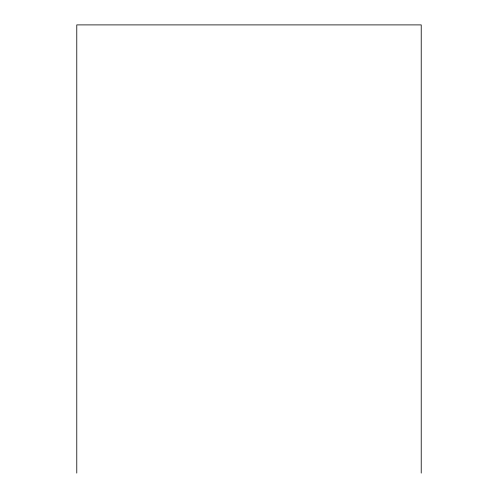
<?xml version="1.0" encoding="UTF-8"?>
<svg xmlns="http://www.w3.org/2000/svg" width="498" height="498" viewBox="0 0 498 498"><rect width="100%" height="100%" fill="white"/><g stroke="black" fill="none" stroke-linecap="round" stroke-linejoin="round"><path stroke-width="0.75" d="M421.221 473.1L421.221 24.9L76.779 24.9L76.779 473.1"/></g></svg>
